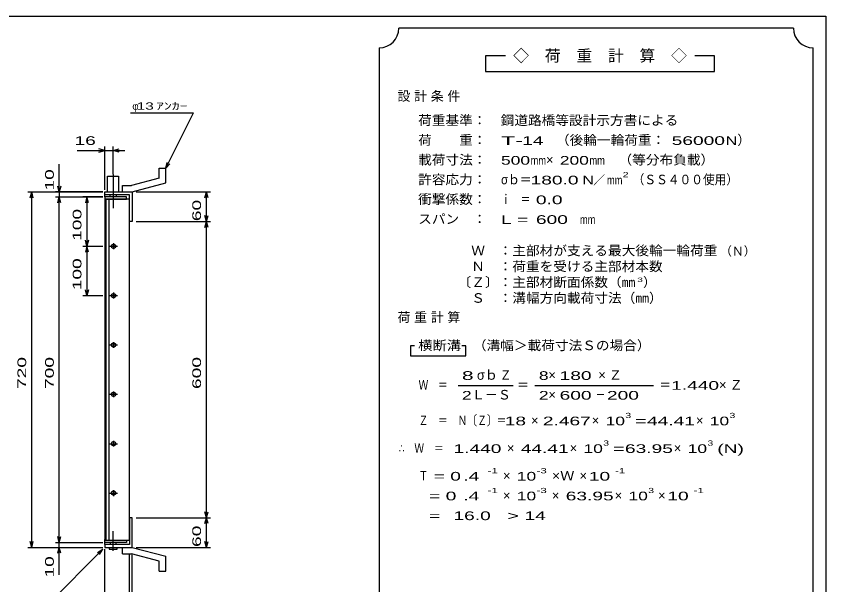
# Model space of a CAD drawing. Units: millimetres, scale not verified. Extents: x -1456 to 1389, y -1026 to 839.
# Drawn here: x -252 to 1389, y -313 to 839 of the extents above; entities that cross this region are included whole.
import ezdxf
from ezdxf.enums import TextEntityAlignment as Align

# ---------------------------------------------------------------- set-up
doc = ezdxf.new("R2010")
doc.units = ezdxf.units.MM
doc.header["$LTSCALE"] = 8
doc.linetypes.add('LONG_DASHED_DOTTED', pattern=[15.25, 12, -1.5, 0.25, -1.5])
for name, color, linetype, lineweight in [('0_2', 150, 'Continuous', 25), ('16', 3, 'Continuous', 25), ('19', 6, 'Continuous', 25), ('22', 2, 'Continuous', 25)]:
    doc.layers.add(name, color=color, linetype=linetype, lineweight=lineweight)
doc.styles.add('ベクトル', font='')
doc.styles.get('ベクトル').set_extended_font_data('ベクトル')

msp = doc.modelspace()

# ---------------------------------------------------------------- linework, layer by layer
at = {"layer": '0_2'}
for p, q in [((-1379.2, 838.8), (1388.8, 838.8)), ((1388.8, 838.8), (1388.8, -921.2))]:
    msp.add_line(p, q, dxfattribs=at)
at = {"layer": '16'}
for p, q in [((-29, 472.8), (-73, 472.8)), ((-73, 472.8), (-73, 468.3)), ((-73, 468.3), (-29, 468.3)), ((-73, 468.3), (-73, -222.7)), ((-23, 468.3), (-73, 468.3)), ((-71, 468.3), (-71, -222.7)), ((-64, -222.7), (-64, 468.3)), ((-29, 468.3), (-29, 472.8)), ((-23, -222.7), (-23, 468.3)), ((-55, 378.8), (-55, 366.8)), ((-63, 372.8), (-47, 372.8)), ((-53, 375.8), (-57, 375.8)), ((-57, 369.8), (-53, 369.8)), ((-63, 272.8), (-47, 272.8)), ((-53, 275.8), (-57, 275.8)), ((-57, 269.8), (-53, 269.8)), ((-55, 278.8), (-55, 266.8)), ((-63, 172.8), (-47, 172.8)), ((-53, 175.8), (-57, 175.8)), ((-57, 169.8), (-53, 169.8)), ((-55, 178.8), (-55, 166.8)), ((-63, 72.8), (-47, 72.8)), ((-53, 75.8), (-57, 75.8)), ((-57, 69.8), (-53, 69.8)), ((-55, 78.8), (-55, 66.8)), ((-63, -27.2), (-47, -27.2)), ((-53, -24.2), (-57, -24.2)), ((-57, -30.2), (-53, -30.2)), ((-55, -21.2), (-55, -33.2)), ((-63, -127.2), (-47, -127.2)), ((-53, -124.2), (-57, -124.2)), ((-57, -130.2), (-53, -130.2)), ((-55, -121.2), (-55, -133.2)), ((-73, -222.7), (-29, -222.7)), ((-73, -227.2), (-73, -222.7)), ((-73, -222.7), (-23, -222.7)), ((-29, -227.2), (-73, -227.2)), ((-29, -222.7), (-29, -227.2))]:
    msp.add_line(p, q, dxfattribs=at)
for centre, radius, start, end in [((-57, 372.8), 3, 90, 270), ((-55, 372.8), 4, 46.6, 133.4), ((-55, 372.8), 4, 226.6, 313.4), ((-53, 372.8), 3, 270, 90), ((-57, 272.8), 3, 90, 270), ((-55, 272.8), 4, 46.6, 133.4), ((-55, 272.8), 4, 226.6, 313.4), ((-53, 272.8), 3, 270, 90), ((-57, 172.8), 3, 90, 270), ((-55, 172.8), 4, 46.6, 133.4), ((-55, 172.8), 4, 226.6, 313.4), ((-53, 172.8), 3, 270, 90), ((-57, 72.8), 3, 90, 270), ((-55, 72.8), 4, 46.6, 133.4), ((-55, 72.8), 4, 226.6, 313.4), ((-53, 72.8), 3, 270, 90), ((-57, -27.2), 3, 90, 270), ((-55, -27.2), 4, 46.6, 133.4), ((-55, -27.2), 4, 226.6, 313.4), ((-53, -27.2), 3, 270, 90), ((-57, -127.2), 3, 90, 270), ((-55, -127.2), 4, 46.6, 133.4), ((-55, -127.2), 4, 226.6, 313.4), ((-53, -127.2), 3, 270, 90)]:
    msp.add_arc(centre, radius, start, end, dxfattribs=at)
at = {"layer": '19'}
for p, q in [((37.61, 530.92), (50.61, 530.92)), ((37.61, 510.9), (37.61, 530.92)), ((50.61, 500.92), (50.61, 530.92)), ((-67, 482.8), (-67, 514.8)), ((-67, 514.8), (-45, 514.8)), ((-45, 514.8), (-45, 482.8)), ((37.61, 510.9), (-18.72, 495.81)), ((-37.01, 495.81), (-18.72, 495.81)), ((-37.01, 482.81), (-37.01, 495.81)), ((-17, 482.8), (50.61, 500.92)), ((-73, 472.8), (-73, 482.8)), ((-73, 476.8), (-73, 482.8)), ((-73, 482.8), (-17, 482.8)), ((-23, 476.8), (-73, 476.8)), ((-62, 472.8), (-62, 476.8)), ((-50, 476.8), (-50, 472.8)), ((-37, 482.8), (-17, 482.8)), ((-23, 422.8), (-23, 476.8)), ((-17, 482.8), (-17, 422.8)), ((-17, 422.8), (-23, 422.8)), ((-17, -177.2), (-23, -177.2)), ((-23, -177.2), (-23, -231.2)), ((-17, -237.2), (-17, -177.2)), ((-73, -231.2), (-73, -221.2)), ((-62, -227.2), (-62, -231.2)), ((-50, -231.2), (-50, -227.2)), ((-73, -231.2), (-73, -237.2)), ((-23, -231.2), (-73, -231.2)), ((-73, -237.2), (-17, -237.2)), ((-64, -237.2), (-64, -241.2)), ((-64, -241.2), (-48, -241.2)), ((-48, -241.2), (-48, -237.2)), ((-37.01, -250.21), (-37.01, -237.21)), ((-37, -237.2), (-17, -237.2)), ((-17, -237.2), (50.61, -255.32)), ((-37.01, -250.21), (-18.72, -250.21)), ((37.61, -265.3), (-18.72, -250.21)), ((50.61, -285.32), (50.61, -255.32)), ((37.61, -285.32), (37.61, -265.3)), ((37.61, -285.32), (50.61, -285.32))]:
    msp.add_line(p, q, dxfattribs=at)
at = {"layer": '19', "linetype": 'LONG_DASHED_DOTTED'}
for p, q in [((-56, 517.8), (-56, 449.8)), ((-56, -244.2), (-56, -204.2))]:
    msp.add_line(p, q, dxfattribs=at)
at = {"layer": '22', "color": 4}
for p, q in [((1323.2, 814.8), (523.2, 814.8)), ((483.2, 774.8), (483.2, -465.2)), ((1363.2, -465.2), (1363.2, 774.8)), ((739.2, 758.8), (699.2, 758.8)), ((699.2, 758.8), (699.2, 726.8)), ((1163.2, 758.8), (1123.2, 758.8)), ((1163.2, 726.8), (1163.2, 758.8)), ((699.2, 726.8), (1163.2, 726.8)), ((-21, 642.8), (107, 642.8)), ((51, 530.8), (107, 642.8)), ((-73, 486.8), (-73, 574.8)), ((-56, 518.8), (-56, 574.8)), ((-129, 566.8), (-73, 566.8)), ((-73, 566.8), (-85, 570)), ((-85, 563.6), (-73, 566.8)), ((-73, 566.8), (-56, 566.8)), ((-56, 566.8), (-44, 570)), ((-44, 563.6), (-56, 566.8)), ((-56, 566.8), (-32, 566.8)), ((51, 530.8), (53.4, 542.48)), ((-165, 482.8), (-165, 538.8)), ((51, 530.8), (59, 539.6)), ((-165, 482.8), (-168.2, 494.8)), ((-161.8, 494.8), (-165, 482.8)), ((-229, 482.8), (-77, 482.8)), ((-224.2, 470.8), (-221, 482.8)), ((-217.8, 470.8), (-221, 482.8)), ((-221, -237.2), (-221, 482.8)), ((-77, 482.8), (-173, 482.8)), ((-165, 482.8), (-165, 472.8)), ((-9, 482.8), (141.4, 482.8)), ((130.2, 470.8), (133.4, 482.8)), ((136.6, 470.8), (133.4, 482.8)), ((133.4, 422.8), (133.4, 482.8)), ((-173, 472.8), (-77, 472.8)), ((-168.2, 460.8), (-165, 472.8)), ((-161.8, 460.8), (-165, 472.8)), ((-165, -227.2), (-165, 472.8)), ((-77, 472.8), (-117, 472.8)), ((-109, 472.8), (-112.2, 460.8)), ((-105.8, 460.8), (-109, 472.8)), ((-109, 472.8), (-109, 372.8)), ((133.4, 422.8), (130.2, 434.8)), ((133.4, 422.8), (136.6, 434.8)), ((-9, 422.8), (141.4, 422.8)), ((130.2, 410.8), (133.4, 422.8)), ((136.6, 410.8), (133.4, 422.8)), ((133.4, -177.2), (133.4, 422.8)), ((-109, 372.8), (-112.2, 384.8)), ((-105.8, 384.8), (-109, 372.8)), ((-117, 372.8), (-77, 372.8)), ((-109, 372.8), (-112.2, 360.8)), ((-105.8, 360.8), (-109, 372.8)), ((-109, 372.8), (-109, 272.8)), ((-109, 272.8), (-112.2, 284.8)), ((-105.8, 284.8), (-109, 272.8)), ((-117, 272.8), (-77, 272.8)), ((555.2, 170.8), (547.2, 170.8)), ((547.2, 170.8), (547.2, 150.8)), ((659.2, 170.8), (651.2, 170.8)), ((659.2, 150.8), (659.2, 170.8)), ((547.2, 150.8), (659.2, 150.8)), ((643.2, 90.8), (755.2, 90.8)), ((799.2, 90.8), (1039.2, 90.8)), ((-9, -177.2), (141.4, -177.2)), ((133.4, -177.2), (130.2, -165.2)), ((130.2, -189.2), (133.4, -177.2)), ((133.4, -177.2), (136.6, -165.2)), ((136.6, -189.2), (133.4, -177.2)), ((133.4, -237.2), (133.4, -177.2)), ((-221, -237.2), (-224.2, -225.2)), ((-221, -237.2), (-217.8, -225.2)), ((-173, -227.2), (-77, -227.2)), ((-165, -227.2), (-168.2, -215.2)), ((-165, -227.2), (-161.8, -215.2)), ((-165, -237.2), (-165, -227.2)), ((133.4, -237.2), (130.2, -225.2)), ((133.4, -237.2), (136.6, -225.2)), ((-229, -237.2), (-77, -237.2)), ((-197, -361.2), (-77, -241.2)), ((-173, -237.2), (-77, -237.2)), ((-168.2, -249.2), (-165, -237.2)), ((-161.8, -249.2), (-165, -237.2)), ((-165, -293.2), (-165, -237.2)), ((-87.4, -247.6), (-77, -241.2)), ((-83.4, -251.6), (-77, -241.2)), ((-73, -369.2), (-73, -241.2)), ((-73, -425.2), (-73, -241.2)), ((-9, -237.2), (141.4, -237.2)), ((-23, -369.2), (-23, -252.6)), ((-17, -353.2), (-17, -252.6))]:
    msp.add_line(p, q, dxfattribs=at)
for centre, start, end in [((483.2, 814.8), 270, 0), ((1363.2, 814.8), 180, 270)]:
    msp.add_arc(centre, 40, start, end, dxfattribs=at)

# ---------------------------------------------------------------- texts
at = {"layer": '22', "style": 'ベクトル'}
for s, height, p in [('◇\u3000荷\u3000重\u3000計\u3000算\u3000◇', 23.46, (755.2, 758.8)), ('φ', 14.66, (-17, 656.8)), ('）', 19.35, (1209.6, 588)), ('×', 19.35, (821.6, 548)), ('／', 17.6, (917.2, 506.8)), ('（Ｎ）', 17.6, (1174.4, 362.8)), ('）', 19.35, (1018.4, 300)), ('σｂ', 19.35, (681.6, 112)), ('×', 19.35, (826.4, 112)), ('Ｌ－Ｓ', 19.35, (671.2, 72)), ('×', 19.35, (826.4, 72)), ('×', 19.35, (791.2, 20)), ('×', 19.35, (914.4, 20)), ('×', 19.35, (1125.6, 20)), ('×', 19.35, (742.4, -36)), ('×', 19.35, (869.6, -36)), ('×', 19.35, (1080.8, -36)), ('×', 19.35, (734.4, -92)), ('×', 19.35, (889.6, -92)), ('×', 19.35, (734.4, -132)), ('×', 19.35, (833.6, -132)), ('×', 19.35, (960.8, -132)), ('×', 19.35, (1048.8, -132))]:
    msp.add_text(s, height=height, dxfattribs=at).set_placement(p, align=Align.MIDDLE_LEFT)
for s, height, width, p in [(' 13 ', 14.66, 1.6, (-17, 656.8)), ('ｱﾝｶｰ', 14.66, 1.6, (31, 656.8)), ('荷重基準：\u3000', 19.35, 1.05, (562.4, 628)), ('鋼道路橋等設計示方書による', 19.35, 1.05, (729.6, 628)), (' 16 ', 17.6, 1.65, (-145, 586.8)), ('荷\u3000\u3000重：\u3000', 19.35, 1.05, (562.4, 588)), ('T-', 17.6, 2, (730.4, 586.8)), (' 14 ', 17.6, 1.65, (762.4, 586.8)), ('（後輪一輪荷重：', 19.35, 1.05, (841.6, 588)), (' 56000', 17.6, 1.65, (1065.6, 586.8)), ('N', 17.6, 1.4, (1185.6, 586.8)), ('載荷寸法：\u3000', 19.35, 1.05, (562.4, 548)), ('\u3000（等分布負載）', 19.35, 1.05, (940.8, 548)), ('500', 17.6, 1.5, (730.4, 546.8)), ('mm', 17.6, 0.8, (790.4, 546.8)), ('200', 17.6, 1.5, (849.6, 546.8)), ('mm', 17.6, 0.8, (909.6, 546.8)), ('許容応力：\u3000', 19.35, 1.05, (562.4, 508)), ('σｂ＝', 19.35, 0.9, (730.4, 508)), ('180.0', 17.6, 1.65, (790.4, 506.8)), ('N', 17.6, 1.4, (895.2, 506.8)), ('mm', 17.6, 0.8, (945.2, 506.8)), ('2', 10.56, 1.5, (977.2, 518)), ('（ＳＳ４００使用）', 19.35, 0.9, (997.2, 508)), ('衝撃係数：\u3000', 19.35, 1.05, (562.4, 468)), ('ｉ\u3000＝', 19.35, 0.75, (730.4, 468)), (' 0.0', 17.6, 1.65, (790.4, 466.8)), ('スパン\u3000：\u3000', 19.35, 1.05, (562.4, 428)), ('L =', 17.6, 1.65, (730.4, 426.8)), (' 600 ', 17.6, 1.65, (790.4, 426.8)), ('mm', 17.6, 0.8, (890.4, 426.8)), ('\u3000Ｗ\u3000：主部材が支える最大後輪一輪荷重', 19.35, 1.05, (642.4, 364)), ('\u3000Ｎ\u3000：荷重を受ける主部材本数', 19.35, 1.05, (642.4, 332)), ('〔Ｚ〕：主部材断面係数（㎜', 19.35, 1.05, (642.4, 300)), ('3', 8.798, 1.8, (1006.4, 304.8)), ('\u3000Ｓ\u3000：溝幅方向載荷寸法（㎜）', 19.35, 1.05, (642.4, 268)), ('横断溝', 19.35, 1.1, (562.4, 172)), ('\u3000（溝幅＞載荷寸法Ｓの場合）', 19.35, 1.05, (645.6, 172)), ('8', 17.6, 1.8, (651.2, 110.8)), ('Ｚ', 19.35, 0.9, (728, 112)), ('8', 17.6, 1.5, (807.2, 110.8)), (' 180 ', 17.6, 1.65, (838.4, 110.8)), ('Ｗ\u3000＝', 19.35, 0.75, (563.2, 92)), ('1.440', 17.6, 1.65, (1075.2, 90.8)), ('＝', 19.35, 0.9, (763.2, 92)), ('＝', 19.35, 0.9, (1051.2, 92)), ('2', 17.6, 1.5, (651.2, 70.8)), ('2', 17.6, 1.5, (807.2, 70.8)), (' 600 ', 17.6, 1.65, (838.4, 70.8)), ('－', 19.35, 0.75, (922.4, 72)), (' 200 ', 17.6, 1.65, (934.4, 70.8)), ('Ｚ\u3000＝\u3000Ｎ〔Ｚ〕＝', 19.35, 0.75, (563.2, 20)), ('3', 10.56, 1.5, (982.4, 30)), ('3', 10.56, 1.5, (1193.6, 30)), (' 18 ', 17.6, 1.65, (727.2, 18.8)), ('2.467', 17.6, 1.65, (815.2, 18.8)), ('10', 17.6, 1.5, (942.4, 18.8)), ('=', 17.6, 1.7, (1002.4, 18.8)), ('44.41', 17.6, 1.65, (1026.4, 18.8)), ('10', 17.6, 1.5, (1153.6, 18.8)), ('∴\u3000Ｗ\u3000＝', 19.35, 0.75, (523.2, -36)), (' 1.440', 17.6, 1.65, (623.2, -37.2)), ('44.41', 17.6, 1.65, (770.4, -37.2)), ('10', 17.6, 1.5, (897.6, -37.2)), ('3', 10.56, 1.5, (937.6, -26)), ('63.95', 17.6, 1.65, (981.6, -37.2)), ('10', 17.6, 1.5, (1108.8, -37.2)), ('3', 10.56, 1.5, (1148.8, -26)), ('(N)', 17.6, 1.65, (1168.8, -37.2)), ('=', 17.6, 1.7, (957.6, -37.2)), ('-1', 10.56, 1.65, (703.2, -82)), ('-3', 10.56, 1.65, (802.4, -82)), ('-1', 10.56, 1.65, (961.6, -82)), ('Ｔ', 19.35, 0.75, (563.2, -92)), (' = 0', 17.6, 1.65, (583.2, -93.2)), (' .4 ', 17.6, 1.65, (643.2, -93.2)), ('10', 17.6, 1.5, (762.4, -93.2)), ('×Ｗ', 19.35, 1.1, (833.6, -92)), (' 10 ', 17.6, 1.65, (897.6, -93.2)), ('  = 0', 17.6, 1.65, (563.2, -133.2)), (' .4 ', 17.6, 1.65, (643.2, -133.2)), ('-1', 10.56, 1.65, (703.2, -122)), ('10', 17.6, 1.5, (762.4, -133.2)), ('-3', 10.56, 1.65, (802.4, -122)), ('63.95', 17.6, 1.65, (861.6, -133.2)), ('10', 17.6, 1.5, (988.8, -133.2)), ('3', 10.56, 1.5, (1028.8, -122)), (' 10 ', 17.6, 1.65, (1056.8, -133.2)), ('-1', 10.56, 1.65, (1120.8, -122)), ('  =', 17.6, 1.65, (563.2, -173.2)), (' 16.0', 17.6, 1.65, (623.2, -173.2)), ('>', 17.6, 1.7, (743.2, -173.2)), (' 14 ', 17.6, 1.65, (767.2, -173.2))]:
    msp.add_text(s, height=height, dxfattribs=dict(at, width=width)).set_placement(p, align=Align.MIDDLE_LEFT)
at = {"layer": '22', "style": 'ベクトル', "width": 1.65}
for s, p in [(' 10 ', (-185, 474.8)), (' 60 ', (113.4, 412.8)), (' 100 ', (-129, 372.8)), (' 100 ', (-129, 272.8)), (' 720 ', (-241, 72.8)), (' 700 ', (-185, 72.8)), (' 600 ', (113.4, 72.8)), (' 60 ', (113.4, -247.2)), (' 10 ', (-185, -309.2))]:
    msp.add_text(s, height=17.6, rotation=90, dxfattribs=at).set_placement(p, align=Align.MIDDLE_LEFT)
at = {"layer": '22', "char_height": 19.35, "attachment_point": 4, "style": 'ベクトル'}
for s, insert in [('\\T1.28;設計条件', (520.4, 676)), ('\\T1.28;荷重計算', (520.4, 228)), ('\\T1.42;×Ｚ', (927.6, 112)), ('\\T1.42;×Ｚ', (1172.4, 92))]:
    msp.add_mtext(s, dxfattribs=dict(at, insert=insert))

doc.saveas('drawing.dxf')
